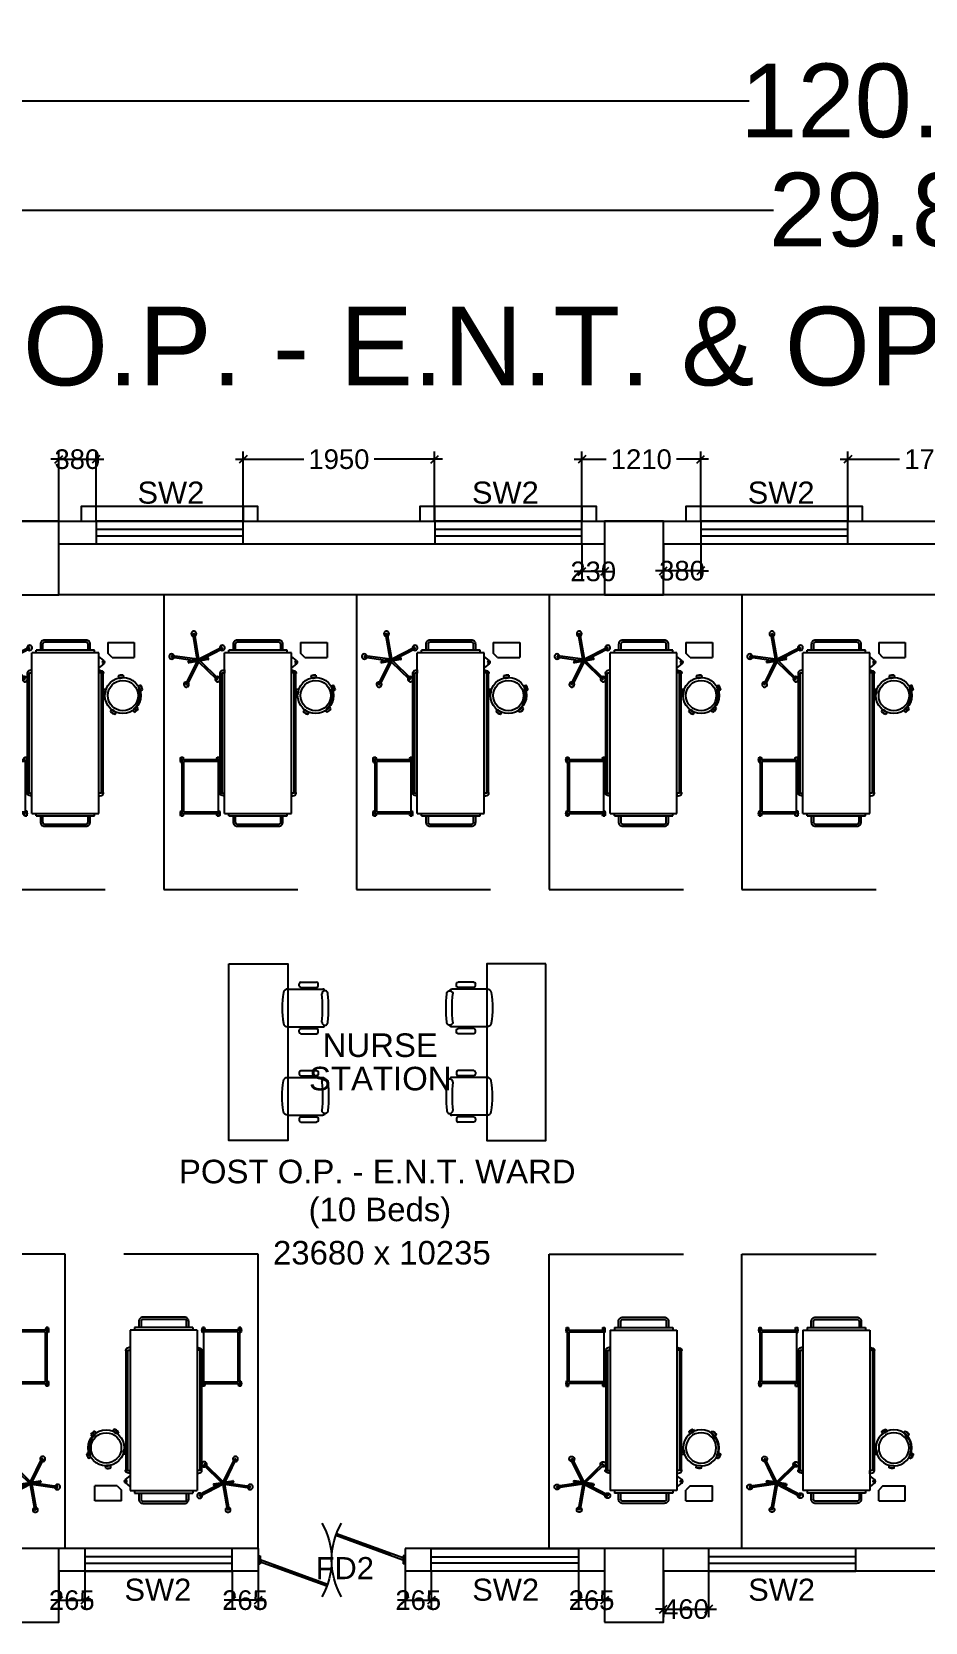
# Model space of a CAD drawing. Extents: x 7897917 to 8423973, y -6487334 to -6173396.
# Drawn here: x 7969537 to 7978640, y -6348230 to -6332029 of the extents above; entities that cross this region are included whole.
import ezdxf
from ezdxf.enums import TextEntityAlignment as Align

# ---------------------------------------------------------------- set-up
doc = ezdxf.new("R2010")
doc.units = 0
doc.header["$LTSCALE"] = 600
doc.header["$MEASUREMENT"] = 0
doc.header["$PDMODE"] = 35
doc.layers.get('0').update_dxf_attribs({"linetype": 'CONTINUOUS'})
doc.layers.get('Defpoints').update_dxf_attribs({"linetype": 'CONTINUOUS'})
for name, color, linetype in [('Beds', 33, 'CONTINUOUS'), ('chajja', 7, 'CONTINUOUS'), ('DIM', 8, 'CONTINUOUS'), ('DIM-TEXT', 8, 'CONTINUOUS'), ('Ele Proje.', 7, 'CONTINUOUS'), ('Fire Door', 10, 'CONTINUOUS'), ('FURN', 32, 'CONTINUOUS'), ('furniture', 33, 'CONTINUOUS'), ('joinery', 7, 'CONTINUOUS'), ('LA-column', 3, 'CONTINUOUS'), ('LOADING', 140, 'CONTINUOUS'), ('Room Dim', 1, 'CONTINUOUS'), ('TEXT', 6, 'CONTINUOUS'), ('Walls', 7, 'CONTINUOUS'), ('WIN', 151, 'CONTINUOUS'), ('Working Dim', 5, 'CONTINUOUS')]:
    doc.layers.add(name, color=color, linetype=linetype)
doc.styles.add('ari', font='arial.ttf')
doc.styles.add('ARIAL', font='arial.ttf')
doc.styles.add('RT', font='romant.shx')
doc.styles.get("Standard").update_dxf_attribs({"font": 'romans.shx'})
doc.linetypes.add('ZIGZAG', pattern='A,0.0001,-0.2,[131,ltypeshp.shx,S=0.2,R=0,X=-0.2,Y=0],-0.4,[131,ltypeshp.shx,S=0.2,R=180,X=0.2,Y=0],-0.2', length=0.8001)
doc.dimstyles.new('int. dim', dxfattribs={"dimtxt": 450, "dimasz": 80, "dimexe": 80, "dimexo": 0, "dimgap": 70, "dimtad": 0, "dimdec": 0, "dimzin": 12, "dimdsep": 46, "dimtxsty": 'ari', "dimblk": 'OBLIQUE', "dimcen": 2, "dimdle": 80, "dimclrd": 256, "dimclre": 256, "dimclrt": 6, "dimadec": 0, "dimazin": 0, "dimtfac": 1, "dimtdec": 0, "dimtix": 1, "dimtmove": 2, "dimatfit": 3, "dimfxl": 1, "dimtolj": 1, "dimtzin": 0, "dimlwd": -1, "dimlwe": -1, "dimarcsym": 0})
doc.dimstyles.new('STANDARD$0', dxfattribs={"dimscale": 0, "dimtxt": 150, "dimasz": 125, "dimexe": 0.75, "dimexo": 1, "dimgap": 25, "dimtad": 1, "dimdec": 0, "dimdsep": 46, "dimtxsty": 'Standard', "dimblk1": 'DOT', "dimblk2": 'DOT', "dimsah": 1, "dimcen": 2.5, "dimclrd": 1, "dimclre": 1, "dimclrt": 3, "dimadec": 0, "dimazin": 0, "dimtfac": 1, "dimtdec": 0, "dimtmove": 0, "dimatfit": 3, "dimldrblk": 'DOT', "dimfxl": 1, "dimtolj": 1, "dimtzin": 0, "dimarcsym": 0})
doc.dimstyles.new('TEXT', dxfattribs={"dimscale": 0, "dimtxt": 600, "dimasz": 300, "dimexe": 300, "dimexo": 30, "dimgap": 50, "dimtad": 0, "dimdec": 0, "dimzin": 0, "dimdsep": 46, "dimtxsty": 'RT', "dimblk": 'OBLIQUE', "dimcen": 0.09, "dimdle": 300, "dimclrd": 256, "dimclre": 256, "dimclrt": 170, "dimadec": 0, "dimazin": 0, "dimtfac": 1, "dimtdec": 0, "dimtofl": 0, "dimtmove": 2, "dimatfit": 3, "dimfxl": 1, "dimfrac": 2, "dimtolj": 1, "dimtzin": 0, "dimlwd": -1, "dimlwe": -1, "dimarcsym": 0})

# ---------------------------------------------------------------- blocks, each defined once
blk = doc.blocks.new('_Oblique')
at = {"color": 0, "linetype": 'ByBlock', "lineweight": -2}
blk.add_line((-0.5, -0.5), (0.5, 0.5), dxfattribs=at)
blk = doc.blocks.new('*D246')
at = {"layer": 'Defpoints', "color": 0, "transparency": 16777216}
for p in [(7993724, -6333845), (7963864, -6337015, 11183), (7993724, -6337015)]:
    blk.add_point(p, dxfattribs=at)
at = {"layer": 'DIM', "color": 8, "transparency": 16777216}
for p, q in [((7963864, -6337015), (7963864, -6333545)), ((7993724, -6337015), (7993724, -6333545)), ((7963564, -6333845), (7977095, -6333845)), ((7994024, -6333845), (7980493, -6333845))]:
    blk.add_line(p, q, dxfattribs=at)
at = {"layer": 'DIM', "color": 8, "transparency": 16777216, "xscale": 300, "yscale": 300, "zscale": 300, "rotation": 180}
blk.add_blockref('_Oblique', (7963864, -6333845), dxfattribs=at)
at = {"layer": 'DIM', "color": 8, "transparency": 16777216, "xscale": 300, "yscale": 300, "zscale": 300}
blk.add_blockref('_Oblique', (7993724, -6333845), dxfattribs=at)
at = {"layer": 'DIM', "color": 7, "transparency": 16777216, "insert": (7978794, -6333845), "char_height": 750, "attachment_point": 5, "style": 'ari'}
blk.add_mtext('\\A1;29.86m', dxfattribs=at)
blk = doc.blocks.new('*D247')
at = {"layer": 'Defpoints', "color": 0, "transparency": 16777216}
for p in [(8038814, -6332733), (7918774, -6337015, 5), (8038814, -6337015, -42)]:
    blk.add_point(p, dxfattribs=at)
at = {"layer": 'DIM', "color": 8, "transparency": 16777216}
for p, q in [((7918774, -6337015), (7918774, -6332433)), ((8038814, -6337015), (8038814, -6332433)), ((7918474, -6332733), (7976845, -6332733)), ((8039114, -6332733), (7980743, -6332733))]:
    blk.add_line(p, q, dxfattribs=at)
at = {"layer": 'DIM', "color": 8, "transparency": 16777216, "xscale": 300, "yscale": 300, "zscale": 300, "rotation": 180}
blk.add_blockref('_Oblique', (7918774, -6332733), dxfattribs=at)
at = {"layer": 'DIM', "color": 8, "transparency": 16777216, "xscale": 300, "yscale": 300, "zscale": 300}
blk.add_blockref('_Oblique', (8038814, -6332733), dxfattribs=at)
at = {"layer": 'DIM', "color": 7, "transparency": 16777216, "insert": (7978794, -6332733), "char_height": 750, "attachment_point": 5, "style": 'ari'}
blk.add_mtext('\\A1;120.04m', dxfattribs=at)
blk = doc.blocks.new('*D347')
at = {"layer": 'Defpoints', "color": 0, "transparency": 16777216}
for p in [(7979622, -6336384), (7977852, -6337015, 22419), (7979622, -6337015, -15)]:
    blk.add_point(p, dxfattribs=at)
at = {"layer": 'Working Dim', "transparency": 16777216}
for p, q in [((7977772, -6336384), (7978378, -6336384)), ((7977852, -6337015), (7977852, -6336304)), ((7979702, -6336384), (7979096, -6336384)), ((7979622, -6337015), (7979622, -6336304))]:
    blk.add_line(p, q, dxfattribs=at)
at = {"layer": 'Working Dim', "transparency": 16777216, "xscale": 80, "yscale": 80, "zscale": 80, "rotation": 180}
blk.add_blockref('_Oblique', (7977852, -6336384), dxfattribs=at)
at = {"layer": 'Working Dim', "transparency": 16777216, "xscale": 80, "yscale": 80, "zscale": 80}
blk.add_blockref('_Oblique', (7979622, -6336384), dxfattribs=at)
at = {"layer": 'Working Dim', "color": 6, "transparency": 16777216, "insert": (7978737, -6336384), "char_height": 200, "attachment_point": 5, "style": 'ari'}
blk.add_mtext('\\A1;1770', dxfattribs=at)
blk = doc.blocks.new('*D348')
at = {"layer": 'Defpoints', "color": 0, "transparency": 16777216}
for p in [(7975142, -6336384), (7975142, -6337015, 22419), (7976352, -6337015, 22419)]:
    blk.add_point(p, dxfattribs=at)
at = {"layer": 'Working Dim', "transparency": 16777216}
for p, q in [((7975062, -6336384), (7975388, -6336384)), ((7975142, -6337015), (7975142, -6336304)), ((7976432, -6336384), (7976106, -6336384)), ((7976352, -6337015), (7976352, -6336304))]:
    blk.add_line(p, q, dxfattribs=at)
at = {"layer": 'Working Dim', "transparency": 16777216, "xscale": 80, "yscale": 80, "zscale": 80, "rotation": 180}
blk.add_blockref('_Oblique', (7975142, -6336384), dxfattribs=at)
at = {"layer": 'Working Dim', "transparency": 16777216, "xscale": 80, "yscale": 80, "zscale": 80}
blk.add_blockref('_Oblique', (7976352, -6336384), dxfattribs=at)
at = {"layer": 'Working Dim', "color": 6, "transparency": 16777216, "insert": (7975747, -6336384), "char_height": 200, "attachment_point": 5, "style": 'ari'}
blk.add_mtext('\\A1;1210', dxfattribs=at)
blk = doc.blocks.new('*D349')
at = {"layer": 'Defpoints', "color": 0, "transparency": 16777216}
for p in [(7971691, -6336384), (7971691, -6337015, 22418), (7973641, -6337015, 22419)]:
    blk.add_point(p, dxfattribs=at)
at = {"layer": 'Working Dim', "transparency": 16777216}
for p, q in [((7971611, -6336384), (7972307, -6336384)), ((7971691, -6337015), (7971691, -6336304)), ((7973721, -6336384), (7973025, -6336384)), ((7973641, -6337015), (7973641, -6336304))]:
    blk.add_line(p, q, dxfattribs=at)
at = {"layer": 'Working Dim', "transparency": 16777216, "xscale": 80, "yscale": 80, "zscale": 80, "rotation": 180}
blk.add_blockref('_Oblique', (7971691, -6336384), dxfattribs=at)
at = {"layer": 'Working Dim', "transparency": 16777216, "xscale": 80, "yscale": 80, "zscale": 80}
blk.add_blockref('_Oblique', (7973641, -6336384), dxfattribs=at)
at = {"layer": 'Working Dim', "color": 6, "transparency": 16777216, "insert": (7972666, -6336384), "char_height": 200, "attachment_point": 5, "style": 'ari'}
blk.add_mtext('\\A1;1950', dxfattribs=at)
blk = doc.blocks.new('*D350')
at = {"layer": 'Defpoints', "color": 0, "transparency": 16777216}
for p in [(7970191, -6336384), (7969812, -6337015, 11172), (7970191, -6337015, 22418)]:
    blk.add_point(p, dxfattribs=at)
at = {"layer": 'Working Dim', "transparency": 16777216}
for p, q in [((7969812, -6336384), (7969732, -6336384)), ((7969812, -6337015), (7969812, -6336304)), ((7969812, -6336384), (7970191, -6336384)), ((7970191, -6337015), (7970191, -6336304)), ((7970191, -6336384), (7970271, -6336384))]:
    blk.add_line(p, q, dxfattribs=at)
at = {"layer": 'Working Dim', "transparency": 16777216, "xscale": 80, "yscale": 80, "zscale": 80}
blk.add_blockref('_Oblique', (7969812, -6336384), dxfattribs=at)
at = {"layer": 'Working Dim', "transparency": 16777216, "xscale": 80, "yscale": 80, "zscale": 80, "rotation": 180}
blk.add_blockref('_Oblique', (7970191, -6336384), dxfattribs=at)
at = {"layer": 'Working Dim', "color": 6, "transparency": 16777216, "insert": (7970001, -6336384), "char_height": 200, "attachment_point": 5, "style": 'ari'}
blk.add_mtext('\\A1;380', dxfattribs=at)
blk = doc.blocks.new('*D379')
at = {"layer": 'Defpoints', "color": 0, "transparency": 16777216}
for p in [(7975972, -6337245, 48), (7976352, -6337245, 22419), (7975972, -6337520)]:
    blk.add_point(p, dxfattribs=at)
at = {"layer": 'Working Dim', "transparency": 16777216}
for p, q in [((7975972, -6337245), (7975972, -6337600)), ((7976352, -6337245), (7976352, -6337600)), ((7975972, -6337520), (7975892, -6337520)), ((7976352, -6337520), (7975972, -6337520)), ((7976352, -6337520), (7976432, -6337520))]:
    blk.add_line(p, q, dxfattribs=at)
at = {"layer": 'Working Dim', "transparency": 16777216, "xscale": 80, "yscale": 80, "zscale": 80}
blk.add_blockref('_Oblique', (7975972, -6337520), dxfattribs=at)
at = {"layer": 'Working Dim', "transparency": 16777216, "xscale": 80, "yscale": 80, "zscale": 80, "rotation": 180}
blk.add_blockref('_Oblique', (7976352, -6337520), dxfattribs=at)
at = {"layer": 'Working Dim', "color": 6, "transparency": 16777216, "insert": (7976162, -6337520), "char_height": 200, "attachment_point": 5, "style": 'ari'}
blk.add_mtext('\\A1;380', dxfattribs=at)
blk = doc.blocks.new('*D380')
at = {"layer": 'Defpoints', "color": 0, "transparency": 16777216}
for p in [(7975142, -6337245, 22419), (7975372, -6337245, 11225), (7975142, -6337527)]:
    blk.add_point(p, dxfattribs=at)
at = {"layer": 'Working Dim', "transparency": 16777216}
for p, q in [((7975142, -6337245), (7975142, -6337607)), ((7975372, -6337245), (7975372, -6337607)), ((7975142, -6337527), (7975062, -6337527)), ((7975372, -6337527), (7975142, -6337527)), ((7975372, -6337527), (7975452, -6337527))]:
    blk.add_line(p, q, dxfattribs=at)
at = {"layer": 'Working Dim', "transparency": 16777216, "xscale": 80, "yscale": 80, "zscale": 80}
blk.add_blockref('_Oblique', (7975142, -6337527), dxfattribs=at)
at = {"layer": 'Working Dim', "transparency": 16777216, "xscale": 80, "yscale": 80, "zscale": 80, "rotation": 180}
blk.add_blockref('_Oblique', (7975372, -6337527), dxfattribs=at)
at = {"layer": 'Working Dim', "color": 6, "transparency": 16777216, "insert": (7975257, -6337527), "char_height": 200, "attachment_point": 5, "style": 'ari'}
blk.add_mtext('\\A1;230', dxfattribs=at)
blk = doc.blocks.new('*D1457')
at = {"layer": 'Defpoints', "color": 0, "linetype": 'Continuous', "transparency": 16777216}
for p in [(7993723, -6335351), (7963864, -6337016, -9), (7993723, -6337015, -9)]:
    blk.add_point(p, dxfattribs=at)
at = {"layer": 'DIM-TEXT', "transparency": 16777216}
for p, q in [((7963864, -6337016), (7963864, -6335051)), ((7993723, -6337015), (7993723, -6335051)), ((7963564, -6335351), (7966103, -6335351)), ((7994023, -6335351), (7991484, -6335351))]:
    blk.add_line(p, q, dxfattribs=at)
at = {"layer": 'DIM-TEXT', "linetype": 'Continuous', "transparency": 16777216, "xscale": 300, "yscale": 300, "zscale": 300, "rotation": 180}
blk.add_blockref('_Oblique', (7963864, -6335351), dxfattribs=at)
at = {"layer": 'DIM-TEXT', "linetype": 'Continuous', "transparency": 16777216, "xscale": 300, "yscale": 300, "zscale": 300}
blk.add_blockref('_Oblique', (7993723, -6335351), dxfattribs=at)
at = {"layer": 'DIM-TEXT', "color": 170, "linetype": 'Continuous', "transparency": 16777216, "insert": (7978793, -6335351), "char_height": 750, "attachment_point": 5, "style": 'ari'}
blk.add_mtext('\\A1;{\\H1.067x;POST O.P. - E.N.T. & OPTHAL. WARD ( 20 Beds )}', dxfattribs=at)
blk = doc.blocks.new('A$C15456D16')
at = {"layer": 'Fire Door'}
for p, q in [((969, -4), (56, 329)), ((969, -4), (56, 329)), ((969, -4), (56, 329)), ((979, 23), (65, 355)), ((979, 23), (65, 355)), ((979, 23), (65, 355)), ((248, 289), (238, 262)), ((248, 289), (238, 262)), ((248, 289), (238, 262)), ((791, 76), (243, 276)), ((791, 76), (243, 276)), ((791, 76), (243, 276)), ((-1000, 56), (-972, 56)), ((-1000, -56), (-1000, 56)), ((-1000, 56), (-972, 56)), ((-1000, -56), (-1000, 56)), ((-1000, 56), (-972, 56)), ((-1000, -56), (-1000, 56)), ((-979, -23), (-969, 4)), ((-979, -23), (-969, 4)), ((-979, -23), (-969, 4)), ((-972, -56), (-972, 56)), ((-972, -56), (-972, 56)), ((-972, -56), (-972, 56)), ((-969, 4), (-56, -329)), ((-969, 4), (-56, -329)), ((-969, 4), (-56, -329)), ((796, 89), (786, 63)), ((796, 89), (786, 63)), ((796, 89), (786, 63)), ((979, 23), (969, -4)), ((979, 23), (969, -4)), ((979, 23), (969, -4)), ((1000, 56), (972, 56)), ((972, -56), (972, 56)), ((1000, 56), (972, 56)), ((972, -56), (972, 56)), ((1000, 56), (972, 56)), ((972, -56), (972, 56)), ((1000, -56), (1000, 56)), ((1000, -56), (1000, 56)), ((1000, -56), (1000, 56)), ((-1000, -56), (-972, -56)), ((-1000, -56), (-972, -56)), ((-1000, -56), (-972, -56)), ((-979, -23), (-65, -355)), ((-979, -23), (-65, -355)), ((-979, -23), (-65, -355)), ((-796, -89), (-786, -63)), ((-796, -89), (-786, -63)), ((-796, -89), (-786, -63)), ((-791, -76), (-243, -276)), ((-791, -76), (-243, -276)), ((-791, -76), (-243, -276)), ((1000, -56), (972, -56)), ((1000, -56), (972, -56)), ((1000, -56), (972, -56)), ((-238, -262), (-248, -289)), ((-238, -262), (-248, -289)), ((-238, -262), (-248, -289))]:
    blk.add_line(p, q, dxfattribs=at)
at = {"layer": 'Fire Door', "extrusion": (0, 0, -1)}
for centre, major_axis, start_param, end_param in [((-1000, 0), (-1000, 0), 2.617886, 3.665084), ((-1000, 0), (-1000, 0), 2.617886, 3.665084), ((-1000, 0), (-1000, 0), 2.617886, 3.665084), ((1000, 0), (1000, 0), 2.618102, 3.665299), ((1000, 0), (1000, 0), 2.618102, 3.665299), ((1000, 0), (1000, 0), 2.618102, 3.665299)]:
    blk.add_ellipse(centre, major_axis=major_axis, ratio=1, start_param=start_param, end_param=end_param, dxfattribs=at)
blk = doc.blocks.new('*D1712')
at = {"layer": 'Defpoints', "color": 0, "transparency": 16777216}
for p in [(7969812, -6347710, 4), (7970077, -6347710, 2), (7970077, -6348007)]:
    blk.add_point(p, dxfattribs=at)
at = {"layer": 'Working Dim', "transparency": 16777216}
for p, q in [((7969812, -6347710), (7969812, -6348087)), ((7970077, -6347710), (7970077, -6348087)), ((7969812, -6348007), (7969732, -6348007)), ((7969812, -6348007), (7970077, -6348007)), ((7970077, -6348007), (7970157, -6348007))]:
    blk.add_line(p, q, dxfattribs=at)
at = {"layer": 'Working Dim', "transparency": 16777216, "xscale": 80, "yscale": 80, "zscale": 80}
blk.add_blockref('_Oblique', (7969812, -6348007), dxfattribs=at)
at = {"layer": 'Working Dim', "transparency": 16777216, "xscale": 80, "yscale": 80, "zscale": 80, "rotation": 180}
blk.add_blockref('_Oblique', (7970077, -6348007), dxfattribs=at)
at = {"layer": 'Working Dim', "color": 6, "transparency": 16777216, "insert": (7969944, -6348007), "char_height": 200, "attachment_point": 5, "style": 'ari'}
blk.add_mtext('\\A1;265', dxfattribs=at)
blk = doc.blocks.new('*D1715')
at = {"layer": 'Defpoints', "color": 0, "transparency": 16777216}
for p in [(7975972, -6347710), (7976432, -6347710, 10), (7976432, -6348098)]:
    blk.add_point(p, dxfattribs=at)
at = {"layer": 'Working Dim', "transparency": 16777216}
for p, q in [((7975972, -6347710), (7975972, -6348178)), ((7976432, -6347710), (7976432, -6348178)), ((7975972, -6348098), (7975892, -6348098)), ((7975972, -6348098), (7976432, -6348098)), ((7976432, -6348098), (7976512, -6348098))]:
    blk.add_line(p, q, dxfattribs=at)
at = {"layer": 'Working Dim', "transparency": 16777216, "xscale": 80, "yscale": 80, "zscale": 80}
blk.add_blockref('_Oblique', (7975972, -6348098), dxfattribs=at)
at = {"layer": 'Working Dim', "transparency": 16777216, "xscale": 80, "yscale": 80, "zscale": 80, "rotation": 180}
blk.add_blockref('_Oblique', (7976432, -6348098), dxfattribs=at)
at = {"layer": 'Working Dim', "color": 6, "transparency": 16777216, "insert": (7976202, -6348098), "char_height": 200, "attachment_point": 5, "style": 'ari'}
blk.add_mtext('\\A1;460', dxfattribs=at)
blk = doc.blocks.new('HF12177-P')
for p, q in [((-0.02, -0.007), (-0.189, 0.225)), ((0, 0), (-0.172, 0.237)), ((0, 0), (0.172, 0.237)), ((0.02, -0.007), (0.189, 0.225)), ((-0.063, -0.027), (-0.295, -0.102)), ((-0.01, -0.031), (-0.289, -0.121)), ((-0.12, -0.015), (-0.12, -0.019)), ((-0.112, -0.007), (0.112, -0.007)), ((-0.112, -0.027), (0.112, -0.027)), ((-0.1, -0.007), (-0.1, -0.027)), ((-0.01, -0.031), (-0.01, -0.324)), ((0.01, -0.031), (0.01, -0.324)), ((0.01, -0.031), (0.289, -0.121)), ((0.063, -0.027), (0.295, -0.102)), ((0.1, -0.007), (0.1, -0.027)), ((0.12, -0.015), (0.12, -0.019))]:
    blk.add_line(p, q)
for centre, radius, start, end in [((-0.185, 0.238), 0.03, 325.4712, 286.5288), ((-0.182, 0.23), 0.008, 126.3733, 216), ((0, -0.017), 0.315, 125.6267, 126.3733), ((-0.179, 0.233), 0.008, 36, 125.6267), ((0.185, 0.238), 0.03, 253.4712, 214.5288), ((0.179, 0.233), 0.008, 54.3733, 144), ((0, -0.017), 0.315, 53.6267, 54.3733), ((0.182, 0.23), 0.008, 324, 53.6267), ((-0.3, -0.114), 0.03, 37.4712, 358.5288), ((-0.293, -0.11), 0.008, 108, 197.6267), ((0, -0.017), 0.315, 197.6267, 198.3733), ((-0.291, -0.114), 0.008, 198.3733, 288), ((-0.112, -0.015), 0.008, 90, 180), ((-0.112, -0.019), 0.008, 180, 270), ((0.112, -0.015), 0.008, 0, 90), ((0.112, -0.019), 0.008, 270, 0), ((0.3, -0.114), 0.03, 181.4712, 142.5288), ((0.291, -0.114), 0.008, 252, 341.6267), ((0.293, -0.11), 0.008, 342.3733, 72), ((0, -0.017), 0.315, 341.6267, 342.3733), ((0, -0.332), 0.03, 109.4712, 70.5288), ((-0.002, -0.324), 0.008, 180, 269.6267), ((0, -0.017), 0.315, 269.6267, 270.3733), ((0.002, -0.324), 0.008, 270.3733, 0)]:
    blk.add_arc(centre, radius, start, end)
blk = doc.blocks.new('HF10037A-P')
for p, q in [((-0.03, 0.413), (-0.03, 0.388)), ((0.03, 0.413), (-0.03, 0.413)), ((0.03, 0.388), (-0.03, 0.388)), ((0.03, 0.413), (0.03, 0.388)), ((-0.216, 0.279), (-0.23, 0.221)), ((-0.23, 0.221), (-0.206, 0.215)), ((-0.216, 0.279), (-0.192, 0.273)), ((-0.192, 0.273), (-0.206, 0.215)), ((0.191, 0.27), (0.215, 0.277)), ((0.191, 0.27), (0.209, 0.212)), ((0.191, 0.237), (0.2, 0.24)), ((0.209, 0.212), (0.233, 0.22)), ((0.215, 0.277), (0.233, 0.22)), ((-0.164, 0.006), (-0.149, 0.026)), ((-0.164, 0.006), (-0.116, -0.03)), ((-0.149, 0.026), (-0.101, -0.01)), ((0.096, -0.011), (0.146, 0.023)), ((0.111, 0.011), (0.116, 0.003)), ((0.111, -0.031), (0.16, 0.003)), ((0.16, 0.003), (0.146, 0.023)), ((-0.116, -0.03), (-0.101, -0.01)), ((0.111, -0.031), (0.096, -0.011))]:
    blk.add_line(p, q)
for radius in [0.21, 0.177]:
    blk.add_circle((0, 0.177), radius)
for centre, radius, start, end in [((0, 0.325), 0.0925, 71.0754, 108.9246), ((0, 0.475), 0.0925, 251.0754, 288.9246), ((-0.138, 0.229), 0.0925, 147.3419, 185.1912), ((-0.284, 0.265), 0.0925, 327.3419, 5.1912), ((0, 0.177), 0.2, 303.6037, 17.3657), ((0.284, 0.268), 0.0925, 178.8412, 216.6904), ((0.141, 0.222), 0.0925, 358.8412, 36.6904), ((-0.087, 0.058), 0.0925, 214.1875, 252.0368), ((-0.177, -0.062), 0.0925, 34.1875, 72.0368), ((0.171, -0.066), 0.0925, 105.5121, 143.3614), ((0.086, 0.058), 0.0925, 285.5121, 323.3614)]:
    blk.add_arc(centre, radius, start, end)
blk = doc.blocks.new('ME17678-P')
at = {"layer": 'furniture', "color": 21}
for p, q in [((-0.05, 0.175), (0.26, 0.175)), ((-0.05, 0.175), (-0.05, 0.05)), ((0, 0), (-0.05, 0.05)), ((0, 0), (0.26, 0)), ((0.26, 0.175), (0.26, 0))]:
    blk.add_line(p, q, dxfattribs=at)
blk = doc.blocks.new('A$C6969112B')
at = {"layer": 'furniture', "color": 8}
for p, q in [((521, 1793), (1116, 1793)), ((521, 1766), (521, 1793)), ((1116, 1766), (1116, 1793)), ((428, 1689), (478, 1729)), ((428, 1654), (478, 1615)), ((478, 1766), (1160, 1766)), ((478, 131), (478, 1766)), ((1160, 131), (1160, 1766)), ((432, 1559), (432, 1557)), ((434, 343), (434, 1557)), ((451, 343), (451, 1557)), ((453, 1559), (453, 1557)), ((476, 1595), (476, 1561)), ((1162, 1595), (1162, 1561)), ((1185, 1559), (1185, 1557)), ((1186, 343), (1186, 1557)), ((1204, 343), (1204, 1557)), ((1205, 1559), (1205, 1557)), ((1234, 703), (1212, 703)), ((1212, 703), (1212, 650)), ((1223, 650), (1212, 650)), ((1223, 131), (1223, 676)), ((1223, 676), (1594, 676)), ((1223, 659), (1577, 659)), ((1234, 703), (1234, 676)), ((1577, 659), (1577, 148)), ((1605, 703), (1583, 703)), ((1583, 703), (1583, 676)), ((1594, 676), (1594, 131)), ((1605, 650), (1594, 650)), ((1605, 703), (1605, 650)), ((432, 340), (432, 343)), ((453, 340), (453, 343)), ((476, 304), (476, 339)), ((1162, 304), (1162, 339)), ((1185, 340), (1185, 343)), ((1205, 340), (1205, 343)), ((1160, 131), (478, 131)), ((521, 105), (521, 131)), ((1116, 105), (521, 105)), ((1116, 105), (1116, 131)), ((1223, 157), (1212, 157)), ((1212, 157), (1212, 105)), ((1234, 105), (1212, 105)), ((1577, 148), (1223, 148)), ((1594, 131), (1223, 131)), ((1234, 131), (1234, 105)), ((1583, 131), (1583, 105)), ((1605, 105), (1583, 105)), ((1605, 157), (1594, 157)), ((1605, 157), (1605, 105))]:
    blk.add_line(p, q, dxfattribs=at)
for points in [[(565, 1793), (565, 1854, -0.414214), (608, 1897), (1029, 1897, -0.414214), (1073, 1854), (1073, 1793)], [(587, 1793), (587, 1854, -0.414214), (608, 1875), (1029, 1875, -0.414214), (1051, 1854), (1051, 1793)], [(476, 1593), (451, 1585, 0.318781), (430, 1563), (430, 1559), (455, 1559), (455, 1563), (476, 1563)], [(1162, 1593), (1186, 1585, -0.318781), (1208, 1563), (1208, 1559), (1182, 1559), (1182, 1563), (1162, 1563)], [(476, 307), (451, 314, -0.318781), (430, 336), (430, 340), (455, 340), (455, 336), (476, 336)], [(1162, 307), (1186, 314, 0.318781), (1208, 336), (1208, 340), (1182, 340), (1182, 336), (1162, 336)], [(1073, 105), (1073, 44, -0.414214), (1029, 0), (608, 0, -0.414214), (565, 44), (565, 105)], [(1051, 105), (1051, 44, -0.414214), (1029, 22), (608, 22, -0.414214), (587, 44), (587, 105)]]:
    blk.add_lwpolyline(points, format="xyb", dxfattribs=at)
for points in [[(432, 1557), (453, 1557)], [(476, 1595), (478, 1595)], [(476, 1561), (478, 1561)], [(1162, 1595), (1160, 1595)], [(1162, 1561), (1160, 1561)], [(1205, 1557), (1185, 1557)], [(432, 343), (453, 343)], [(476, 339), (478, 339)], [(1162, 339), (1160, 339)], [(1205, 343), (1185, 343)], [(476, 304), (478, 304)], [(1162, 304), (1160, 304)]]:
    blk.add_lwpolyline(points, dxfattribs=at)
blk.add_circle((435, 1672), 9.27, dxfattribs=at)
for centre, radius, start, end in [((441, 1672), 21.4, 125.427, 234.573), ((1289, 676), 80.7, 161.0754, 198.9246), ((1158, 676), 80.7, 0, 18.9246), ((1660, 676), 80.7, 161.0754, 180), ((1529, 676), 80.7, 341.0754, 18.9246), ((1289, 131), 80.7, 161.0754, 198.9246), ((1158, 131), 80.7, 341.0754, 0), ((1660, 131), 80.7, 180, 198.9246), ((1529, 131), 80.7, 341.0754, 18.9246)]:
    blk.add_arc(centre, radius, start, end, dxfattribs=at)
at = {"layer": 'LOADING', "color": 8, "yscale": 872.7299101983663, "zscale": 872.7299101979671}
for name, p, xscale, rotation in [('HF12177-P', (1425, 1676), -872.7299101979006, 170.2976301882088), ('HF10037A-P', (215, 1178), -872.7299102004868, 353.6512974186875)]:
    blk.add_blockref(name, p, dxfattribs=dict(at, xscale=xscale, rotation=rotation))
at = {"layer": 'LOADING', "color": 8, "xscale": -872.7299101983663, "yscale": 872.7299101983663, "zscale": 872.7299101979671}
blk.add_blockref('ME17678-P', (343, 1719), dxfattribs=at)
blk = doc.blocks.new('*D1725')
at = {"layer": 'Defpoints', "color": 0, "transparency": 16777216}
for p in [(7971577, -6347710, 2), (7971842, -6347710, 4), (7971577, -6348007)]:
    blk.add_point(p, dxfattribs=at)
at = {"layer": 'Working Dim', "transparency": 16777216}
for p, q in [((7971577, -6347710), (7971577, -6348087)), ((7971842, -6347710), (7971842, -6348087)), ((7971577, -6348007), (7971497, -6348007)), ((7971842, -6348007), (7971577, -6348007)), ((7971842, -6348007), (7971922, -6348007))]:
    blk.add_line(p, q, dxfattribs=at)
at = {"layer": 'Working Dim', "transparency": 16777216, "xscale": 80, "yscale": 80, "zscale": 80}
blk.add_blockref('_Oblique', (7971577, -6348007), dxfattribs=at)
at = {"layer": 'Working Dim', "transparency": 16777216, "xscale": 80, "yscale": 80, "zscale": 80, "rotation": 180}
blk.add_blockref('_Oblique', (7971842, -6348007), dxfattribs=at)
at = {"layer": 'Working Dim', "color": 6, "transparency": 16777216, "insert": (7971709, -6348007), "char_height": 200, "attachment_point": 5, "style": 'ari'}
blk.add_mtext('\\A1;265', dxfattribs=at)
blk = doc.blocks.new('*D1726')
at = {"layer": 'Defpoints', "color": 0, "transparency": 16777216}
for p in [(7975107, -6347710, 2), (7975372, -6347710, 4), (7975107, -6348007)]:
    blk.add_point(p, dxfattribs=at)
at = {"layer": 'Working Dim', "transparency": 16777216}
for p, q in [((7975107, -6347710), (7975107, -6348087)), ((7975372, -6347710), (7975372, -6348087)), ((7975107, -6348007), (7975027, -6348007)), ((7975372, -6348007), (7975107, -6348007)), ((7975372, -6348007), (7975452, -6348007))]:
    blk.add_line(p, q, dxfattribs=at)
at = {"layer": 'Working Dim', "transparency": 16777216, "xscale": 80, "yscale": 80, "zscale": 80}
blk.add_blockref('_Oblique', (7975107, -6348007), dxfattribs=at)
at = {"layer": 'Working Dim', "transparency": 16777216, "xscale": 80, "yscale": 80, "zscale": 80, "rotation": 180}
blk.add_blockref('_Oblique', (7975372, -6348007), dxfattribs=at)
at = {"layer": 'Working Dim', "color": 6, "transparency": 16777216, "insert": (7975240, -6348007), "char_height": 200, "attachment_point": 5, "style": 'ari'}
blk.add_mtext('\\A1;265', dxfattribs=at)
blk = doc.blocks.new('*D1727')
at = {"layer": 'Defpoints', "color": 0, "transparency": 16777216}
for p in [(7973342, -6347710, 4), (7973607, -6347710, 2), (7973607, -6348007)]:
    blk.add_point(p, dxfattribs=at)
at = {"layer": 'Working Dim', "transparency": 16777216}
for p, q in [((7973342, -6347710), (7973342, -6348087)), ((7973607, -6347710), (7973607, -6348087)), ((7973342, -6348007), (7973262, -6348007)), ((7973342, -6348007), (7973607, -6348007)), ((7973607, -6348007), (7973687, -6348007))]:
    blk.add_line(p, q, dxfattribs=at)
at = {"layer": 'Working Dim', "transparency": 16777216, "xscale": 80, "yscale": 80, "zscale": 80}
blk.add_blockref('_Oblique', (7973342, -6348007), dxfattribs=at)
at = {"layer": 'Working Dim', "transparency": 16777216, "xscale": 80, "yscale": 80, "zscale": 80, "rotation": 180}
blk.add_blockref('_Oblique', (7973607, -6348007), dxfattribs=at)
at = {"layer": 'Working Dim', "color": 6, "transparency": 16777216, "insert": (7973474, -6348007), "char_height": 200, "attachment_point": 5, "style": 'ari'}
blk.add_mtext('\\A1;265', dxfattribs=at)
blk = doc.blocks.new('A$C3F1C328A')
at = {"layer": 'furniture'}
for p, q in [((355, 204), (-2, 204)), ((44, 238), (44, 257)), ((221, 274), (61, 274)), ((221, 221), (61, 221)), ((172, 204), (172, 221)), ((196, 204), (196, 221)), ((238, 238), (238, 257)), ((355, -182), (-2, -182)), ((44, -234), (44, -216)), ((221, -199), (61, -199)), ((221, -251), (61, -251)), ((172, -199), (172, -182)), ((196, -199), (196, -182)), ((238, -234), (238, -216))]:
    blk.add_line(p, q, dxfattribs=at)
at = {"layer": 'furniture', "extrusion": (0, 0, -1)}
for centre, major_axis, start_param, end_param in [((-24, 155), (21.7, -21.7), 2.356194, 5.497787), ((-2, 182), (-15.5, -15.5), 0.934239, 2.356194), ((61, 257), (-12.1, -12.1), 0.785398, 2.356194), ((61, 238), (12.1, -12.1), 0.785398, 2.356194), ((221, 257), (12.1, -12.1), 3.926991, 5.497787), ((221, 238), (-12.1, -12.1), 3.926991, 5.497787), ((355, 160), (-12.6, -41.9), 2.848497, 4.251168), ((-525, 11), (9, -936), 4.553487, 4.889738), ((1541, 11), (1599, -105), 2.986471, 3.166131), ((1555, 11), (11, -1555), 1.485446, 1.670638), ((-24, -133), (21.7, -21.7), 5.497787, 8.63938), ((355, -138), (0.5, -43.8), -1.391051, 0.011619), ((-2, -160), (15.5, -15.5), 0.785398, 2.207354), ((61, -216), (-12.1, -12.1), 0.785398, 2.356194), ((61, -234), (12.1, -12.1), 0.785398, 2.356194), ((221, -216), (12.1, -12.1), 3.926991, 5.497787), ((221, -234), (-12.1, -12.1), 3.926991, 5.497787)]:
    blk.add_ellipse(centre, major_axis=major_axis, ratio=1, start_param=start_param, end_param=end_param, dxfattribs=at)

msp = doc.modelspace()

# ---------------------------------------------------------------- linework, layer by layer
at = {"layer": 'Beds', "linetype": 'ZIGZAG', "ltscale": 0.6}
for p, q in [((7970881.557, -6337765.4), (7970881.557, -6340765.351)), ((7972845.307, -6337765.4), (7972845.307, -6340765.351)), ((7974809.056, -6337765.4), (7974809.056, -6340765.351)), ((7976772.805, -6337765.4), (7976772.805, -6340765.351)), ((7968917.807, -6340765.35, 11187.172), (7970284.127, -6340765.35, 11187.172)), ((7970881.557, -6340765.35, 11187.172), (7972247.876, -6340765.35, 11187.172)), ((7972845.306, -6340765.35, 11187.172), (7974211.625, -6340765.35, 11187.172)), ((7974809.056, -6340765.35, 11187.172), (7976175.375, -6340765.35, 11187.172)), ((7976772.805, -6340765.35, 11187.172), (7978139.124, -6340765.35, 11187.172)), ((7969878.043, -6344480.301, 11192.074), (7968511.724, -6344480.301, 11192.074)), ((7969878.043, -6347480.251, 4.902), (7969878.043, -6344480.3, 4.902)), ((7971841.793, -6344480.301, 11192.074), (7970475.473, -6344480.301, 11192.074)), ((7971841.792, -6347480.251, 4.902), (7971841.792, -6344480.3, 4.902)), ((7974809.056, -6347480.251), (7974809.056, -6344480.3)), ((7974809.056, -6344480.301, 11187.172), (7976175.375, -6344480.301, 11187.172)), ((7976772.805, -6347480.251), (7976772.805, -6344480.3)), ((7976772.805, -6344480.301, 11187.172), (7978139.124, -6344480.301, 11187.172))]:
    msp.add_line(p, q, dxfattribs=at)
at = {"layer": 'Beds', "ltscale": 0.6, "elevation": 11187.172}
msp.add_lwpolyline([(7978736.555, -6337765.399), (7969811.552, -6337765.399)], dxfattribs=at)
at = {"layer": 'chajja', "color": 8}
for p, q in [((7971691.283, -6336865.222), (7970191.283, -6336865.222)), ((7975141.874, -6336865.222), (7973641.874, -6336865.222)), ((7977851.874, -6336865.222), (7976351.874, -6336865.222))]:
    msp.add_line(p, q, dxfattribs=at)
at = {"layer": 'Ele Proje.'}
for points in [[(7970191.283, -6337015.383), (7970191.283, -6336865.383), (7970041.283, -6336865.383), (7970041.283, -6337015.383)], [(7971841.283, -6337015.222), (7971841.283, -6336865.222), (7971691.283, -6336865.222), (7971691.283, -6337015.222)], [(7973641.874, -6337015.383), (7973641.874, -6336865.383), (7973491.874, -6336865.383), (7973491.874, -6337015.383)], [(7975291.874, -6337015.222), (7975291.874, -6336865.222), (7975141.874, -6336865.222), (7975141.874, -6337015.222)], [(7976351.874, -6337015.383), (7976351.874, -6336865.383), (7976201.874, -6336865.383), (7976201.874, -6337015.383)], [(7978001.874, -6337015.222), (7978001.874, -6336865.222), (7977851.874, -6336865.222), (7977851.874, -6337015.222)]]:
    msp.add_lwpolyline(points, dxfattribs=at)
at = {"layer": 'FURN', "elevation": 1.046}
for points in [[(7971544.33, -6341523.039), (7972144.33, -6341523.039), (7972144.33, -6343323.136), (7971544.33, -6343323.136)], [(7974774.33, -6341523.039), (7974174.33, -6341523.039), (7974174.33, -6343323.136), (7974774.33, -6343323.136)]]:
    msp.add_lwpolyline(points, close=True, dxfattribs=at)
at = {"layer": 'LA-column', "color": 2}
for points, elevation in [([(7969211.552, -6337765.399), (7969811.552, -6337765.399), (7969811.552, -6337015.399), (7969211.552, -6337015.399)], 11187.172), ([(7975372.047, -6337765.399), (7975972.047, -6337765.399), (7975972.047, -6337015.399), (7975372.047, -6337015.399)], 11187.172), ([(7969211.552, -6348230.251), (7969811.552, -6348230.251), (7969811.552, -6347480.252), (7969211.552, -6347480.252)], 4.482), ([(7975372.047, -6348230.251), (7975972.047, -6348230.251), (7975972.047, -6347480.252), (7975372.047, -6347480.252)], 5.322)]:
    msp.add_lwpolyline(points, close=True, dxfattribs=dict(at, elevation=elevation))
at = {"layer": 'Walls'}
for p, q in [((7964463.785, -6337015.383), (7993123.695, -6337015.383)), ((7969811.552, -6337245.383), (7975372.047, -6337245.383)), ((7975972.047, -6337245.383), (7993123.695, -6337245.383))]:
    msp.add_line(p, q, dxfattribs=at)
at = {"layer": 'Walls', "linetype": 'Continuous'}
for p, q in [((7971841.792, -6347480.251, 4.902), (7969811.456, -6347480.251)), ((7971841.792, -6347480.251, 4.902), (7971841.792, -6347710.252, 4.902)), ((7975372.047, -6347480.252), (7973341.792, -6347480.252, 4.902)), ((7973341.792, -6347480.252, 4.902), (7973341.792, -6347710.252, 4.902)), ((7981466.047, -6347480.252), (7975972.047, -6347480.252)), ((7971841.792, -6347710.252, 4.902), (7969811.456, -6347710.251)), ((7975372.047, -6347710.252), (7973341.792, -6347710.252, 4.902)), ((7981466.047, -6347710.252), (7975972.047, -6347710.252))]:
    msp.add_line(p, q, dxfattribs=at)
at = {"layer": 'WIN', "linetype": 'Continuous'}
for p, q in [((7971691.283, -6337015.244), (7970191.283, -6337015.244)), ((7970191.283, -6337015.244), (7970191.283, -6337245.244)), ((7971691.283, -6337245.244), (7971691.283, -6337015.244)), ((7975141.874, -6337015.244), (7973641.874, -6337015.244)), ((7973641.874, -6337015.244), (7973641.874, -6337245.244)), ((7975141.874, -6337245.244), (7975141.874, -6337015.244)), ((7977851.874, -6337015.244), (7976351.874, -6337015.244)), ((7976351.874, -6337015.244), (7976351.874, -6337245.244)), ((7977851.874, -6337245.244), (7977851.874, -6337015.244)), ((7971691.283, -6337098.027), (7970191.283, -6337098.027)), ((7970191.283, -6337162.46), (7971691.283, -6337162.46)), ((7975141.874, -6337098.027), (7973641.874, -6337098.027)), ((7973641.874, -6337162.46), (7975141.874, -6337162.46)), ((7977851.874, -6337098.027), (7976351.874, -6337098.027)), ((7976351.874, -6337162.46), (7977851.874, -6337162.46)), ((7970191.283, -6337245.244), (7971691.283, -6337245.244)), ((7973641.874, -6337245.244), (7975141.874, -6337245.244)), ((7976351.874, -6337245.244), (7977851.874, -6337245.244))]:
    msp.add_line(p, q, dxfattribs=at)
for points, elevation in [([(7970076.624, -6347710.252), (7971576.624, -6347710.252), (7971576.624, -6347480.251), (7970076.624, -6347480.251)], 2.451), ([(7970076.624, -6347627.468), (7971576.624, -6347627.468), (7971576.624, -6347563.035), (7970076.624, -6347563.035)], 2.451), ([(7975106.974, -6347710.252), (7973606.974, -6347710.252), (7973606.974, -6347480.251), (7975106.974, -6347480.251)], 2.451), ([(7975106.974, -6347627.468), (7973606.974, -6347627.468), (7973606.974, -6347563.035), (7975106.974, -6347563.035)], 2.451), ([(7976431.896, -6347710.251), (7977931.896, -6347710.251), (7977931.896, -6347480.251), (7976431.896, -6347480.251)], 9.613), ([(7976431.896, -6347627.468), (7977931.896, -6347627.468), (7977931.896, -6347563.035), (7976431.896, -6347563.035)], 9.613)]:
    msp.add_lwpolyline(points, close=True, dxfattribs=dict(at, elevation=elevation))

# ---------------------------------------------------------------- block references
at = {"layer": 'Beds', "xscale": -1}
for p in [(7970697.2, -6340122.385, 11187.172), (7972660.949, -6340122.385, 11187.172), (7974624.699, -6340122.385, 11187.172), (7976588.448, -6340122.385, 11187.172), (7978552.198, -6340122.385, 11187.172)]:
    msp.add_blockref('A$C6969112B', p, dxfattribs=at)
at = {"layer": 'Beds', "xscale": -1, "rotation": 180}
for p in [(7968098.651, -6345123.266, 11192.074), (7970062.4, -6345123.266, 11192.074)]:
    msp.add_blockref('A$C6969112B', p, dxfattribs=at)
at = {"layer": 'Beds', "rotation": 180}
for p in [(7976588.448, -6345123.266, 11187.172), (7978552.198, -6345123.266, 11187.172)]:
    msp.add_blockref('A$C6969112B', p, dxfattribs=at)
at = {"layer": 'Fire Door', "color": 3, "lineweight": 0, "xscale": 0.75, "yscale": 0.75, "zscale": 0.75, "rotation": 180}
msp.add_blockref('A$C15456D16', (7972591.806, -6347595.252, 4.902), dxfattribs=at)
at = {"layer": 'FURN', "color": 6, "xscale": -1}
msp.add_blockref('A$C3F1C328A', (7972499.273, -6341984.247), dxfattribs=at)
at = {"layer": 'FURN', "color": 6}
msp.add_blockref('A$C3F1C328A', (7973819.387, -6341984.247), dxfattribs=at)
at = {"layer": 'FURN', "color": 6, "rotation": 180}
msp.add_blockref('A$C3F1C328A', (7972499.273, -6342861.928), dxfattribs=at)
at = {"layer": 'FURN', "color": 6, "xscale": -1, "rotation": 180}
msp.add_blockref('A$C3F1C328A', (7973819.387, -6342861.928), dxfattribs=at)

# ---------------------------------------------------------------- texts
at = {"layer": 'Fire Door', "lineweight": 0, "style": 'ari'}
msp.add_text('FD2', height=225, dxfattribs=at).set_placement((7972725.645, -6347792.019, 4.902), align=Align.CENTER)
at = {"layer": 'joinery', "style": 'ari'}
for p in [(7970953.597, -6336836.01), (7974362.061, -6336836.01), (7977171.444, -6336836.01), (7970821.235, -6348011.996, -11174.4), (7974364.819, -6348011.996, -11174.4), (7977176.507, -6348011.995, -11167.238)]:
    msp.add_text('SW2', height=225, dxfattribs=at).set_placement(p, align=Align.CENTER)
at = {"layer": 'Room Dim', "style": 'ARIAL'}
msp.add_text('23680 x 10235', height=240, dxfattribs=at).set_placement((7973103.666, -6344586.575), align=Align.CENTER)
at = {"layer": 'TEXT', "color": 7, "style": 'ARIAL'}
for s, p in [('NURSE', (7973087.244, -6342472.397)), ('STATION', (7973087.244, -6342812.472)), ('POST O.P. - E.N.T. WARD ', (7973103.666, -6343759.215)), ('(10 Beds)', (7973083.529, -6344145.575))]:
    msp.add_text(s, height=240, dxfattribs=at).set_placement(p, align=Align.CENTER)

# ---------------------------------------------------------------- dimensions: what is measured, and where the dimension line sits
at = {"layer": 'DIM'}
for base, p1, p2, picture, middle in [((8038813.926, -6332733.427), (7918773.907, -6337015.366, 5.131), (8038813.926, -6337015.366, -42.231), '*D247', (7978793.916, -6332733.427)), ((7993723.958, -6333844.636), (7963864.048, -6337015.399, 11183.252), (7993723.958, -6337015.381), '*D246', (7978794.003, -6333844.636))]:
    dim = msp.add_linear_dim(base=base, p1=p1, p2=p2, dimstyle='STANDARD$0', override={"dimscale": 1, "dimtxt": 750, "dimasz": 300, "dimexe": 300, "dimexo": 0, "dimgap": 1, "dimtad": 0, "dimdec": 2, "dimlfac": 0.001, "dimzin": 0, "dimpost": 'm', "dimtxsty": 'ari', "dimblk1": 'Oblique', "dimblk2": 'Oblique', "dimcen": 0, "dimdle": 300, "dimclrd": 8, "dimclre": 8, "dimclrt": 7, "dimadec": 2, "dimtdec": 2, "dimtmove": 2, "dimfxl": 0.75, "dimfrac": 1, "dimlwd": 65535, "dimlwe": 65535}, dxfattribs=at)
    dim.commit()
    dim.dimension.update_dxf_attribs({"geometry": picture, "text_midpoint": middle})
at = {"layer": 'DIM-TEXT', "linetype": 'Continuous'}
dim = msp.add_linear_dim(base=(7993723.432, -6335351.123), p1=(7963863.522, -6337015.514, -8.914), p2=(7993723.432, -6337015.433, -8.914), text='{\\H1.067x;POST O.P. - E.N.T. & OPTHAL. WARD ( 20 Beds )}', dimstyle='TEXT', override={"dimscale": 1, "dimtxt": 750, "dimexo": 0, "dimtxsty": 'ari'}, dxfattribs=at)
dim.commit()
dim.dimension.update_dxf_attribs({"geometry": '*D1457', "text_midpoint": (7978793.477, -6335351.123)})
at = {"layer": 'Working Dim'}
for base, p1, p2, override, picture, middle in [((7970191.366, -6336384.489, 14.83), (7969811.552, -6337015.383, 11187.172), (7970191.366, -6337015.465, 22432.671), {"dimtxt": 200}, '*D350', (7970001.459, -6336384.489, 14.83)), ((7971691.366, -6336384.489, 14.83), (7973640.957, -6337015.465, 22433.955), (7971691.366, -6337015.465, 22432.671), {"dimtxt": 200}, '*D349', (7972666.161, -6336384.489, 14.83)), ((7975141.957, -6336384.489, 14.83), (7976351.957, -6337015.465, 22433.955), (7975141.957, -6337015.465, 22433.955), {"dimtxt": 200}, '*D348', (7975746.957, -6336384.489, 14.83)), ((7979621.874, -6336384.489, 14.83), (7977851.957, -6337015.387, 22433.955), (7979621.874, -6337015.244), {"dimtxt": 200}, '*D347', (7978736.916, -6336384.489, 14.83)), ((7975141.957, -6337527.042, 14.83), (7975372.047, -6337245.387, 11240.314), (7975141.957, -6337245.387, 22433.955), {"dimtxt": 200}, '*D380', (7975257.002, -6337527.042, 14.83)), ((7975972.047, -6337520.274, 14.83), (7976351.957, -6337245.387, 22433.955), (7975972.047, -6337245.387, 62.383), {"dimtxt": 200}, '*D379', (7976162.002, -6337520.274, 14.83)), ((7971576.624, -6348006.914), (7971841.697, -6347710.251, 4.482), (7971576.624, -6347710.252, 2.451), {"dimtxt": 200, "dimarcsym": 1}, '*D1725', (7971709.161, -6348006.914)), ((7975106.974, -6348006.914), (7975372.047, -6347710.251, 4.482), (7975106.974, -6347710.252, 2.451), {"dimtxt": 200, "dimarcsym": 1}, '*D1726', (7975239.511, -6348006.914))]:
    dim = msp.add_linear_dim(base=base, p1=p1, p2=p2, angle=180, dimstyle='int. dim', override=override, dxfattribs=at)
    dim.commit()
    dim.dimension.update_dxf_attribs({"geometry": picture, "text_midpoint": middle})
for base, p1, p2, picture, middle in [((7970076.624, -6348006.914), (7969811.552, -6347710.251, 4.482), (7970076.624, -6347710.252, 2.451), '*D1712', (7969944.088, -6348006.914)), ((7973606.974, -6348006.914), (7973341.902, -6347710.251, 4.482), (7973606.974, -6347710.252, 2.451), '*D1727', (7973474.438, -6348006.914)), ((7976431.896, -6348097.927), (7975972.047, -6347710.252), (7976431.896, -6347710.252, 9.613), '*D1715', (7976201.972, -6348097.927))]:
    dim = msp.add_linear_dim(base=base, p1=p1, p2=p2, dimstyle='int. dim', override={"dimtxt": 200, "dimarcsym": 1}, dxfattribs=at)
    dim.commit()
    dim.dimension.update_dxf_attribs({"geometry": picture, "text_midpoint": middle})

doc.saveas('drawing.dxf')
